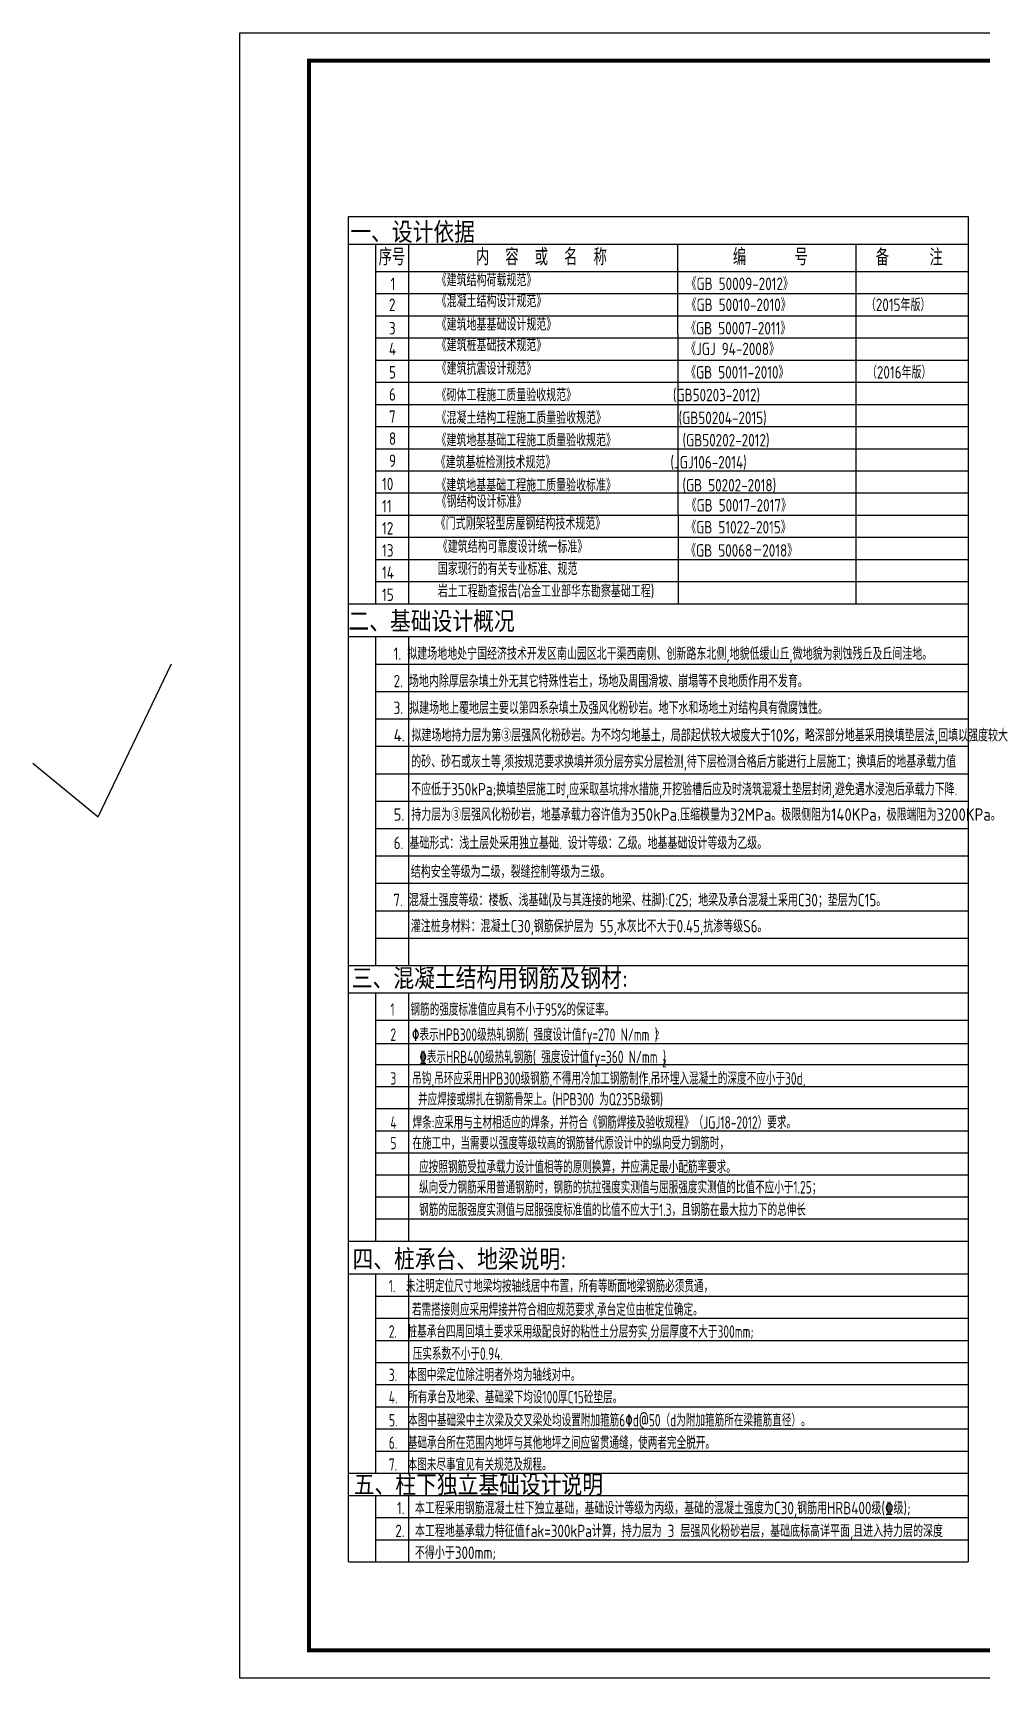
# Model space of a CAD drawing. Extents: x 177291 to 1288761, y 177638 to 322898.
# Drawn here: x 245173 to 269379, y 185824 to 227824 of the extents above; entities that cross this region are included whole.
import ezdxf
from ezdxf.enums import TextEntityAlignment as Align

# ---------------------------------------------------------------- set-up
doc = ezdxf.new("R2010")
doc.units = 0
doc.header["$LTSCALE"] = 1000
for name, color, linetype in [('NUM', 7, 'Continuous'), ('PUB_TEXT', 7, 'Continuous'), ('PUB_TITLE', 4, 'Continuous'), ('TEXT', 7, 'Continuous'), ('TK', 4, 'Continuous')]:
    doc.layers.add(name, color=color, linetype=linetype)
doc.styles.add('_HZTXT', font='tssdeng.shx', dxfattribs={"width": 0.8, "bigfont": 'tssdchn.shx'})
doc.styles.get("Standard").update_dxf_attribs({"font": 'gbenor.shx', "bigfont": 'gbcbig.shx'})
doc.styles.add('TSSD_Norm', font='tssdeng.shx', dxfattribs={"bigfont": 'hztxt.shx'})

msp = doc.modelspace()

# ---------------------------------------------------------------- linework, layer by layer
for p, q in [((246835.03, 207814.84), (248711.32, 211721.26)), ((245173.08, 209182.09), (246835.03, 207814.84))]:
    msp.add_line(p, q)
at = {"layer": 'PUB_TITLE'}
msp.add_lwpolyline([(250455.83, 227824.14), (309920.47, 227824.14), (309920.47, 185824.15), (250455.83, 185824.15)], close=True, dxfattribs=at)
at = {"layer": 'PUB_TITLE', "const_width": 106.06}
msp.add_lwpolyline([(252223.51, 186531.22), (252223.51, 227117.07), (309213.4, 227117.07), (309213.4, 186531.22)], close=True, dxfattribs=at)
at = {"layer": 'TK'}
for p, q in [((253229.01, 188790.21), (253229.01, 223134.29)), ((253229.01, 223134.29), (269048.6, 223134.29)), ((269048.6, 223134.29), (269048.6, 188790.21)), ((253229.01, 222434.71), (269048.6, 222434.71)), ((253928.54, 213250.33), (253928.54, 222434.71)), ((254767.99, 213250.33), (254767.99, 222434.71)), ((261653.8, 213250.33), (261636.13, 222434.71)), ((266189.46, 213250.33), (266189.46, 222434.71)), ((253928.54, 221735.18), (269048.6, 221735.18)), ((253928.54, 221169.52), (269048.6, 221169.52)), ((253928.54, 220603.87), (269048.6, 220603.87)), ((253928.54, 220038.21), (269048.6, 220038.21)), ((253928.54, 219472.55), (269048.6, 219472.55)), ((253928.54, 218906.9), (269048.6, 218906.9)), ((253928.54, 218341.24), (269048.6, 218341.24)), ((253928.54, 217775.58), (269048.6, 217775.58)), ((253928.54, 217209.93), (269048.6, 217209.93)), ((253928.54, 216644.27), (269048.6, 216644.27)), ((253928.54, 216078.61), (269048.6, 216078.61)), ((253928.54, 215512.96), (269048.6, 215512.96)), ((253928.54, 214947.3), (269048.6, 214947.3)), ((253928.54, 214381.64), (269048.6, 214381.64)), ((253928.54, 213815.99), (269048.6, 213815.99)), ((253229.01, 213250.33), (269048.6, 213250.33)), ((253229.01, 212410.75), (269048.6, 212410.75)), ((253928.54, 204015.92), (253928.54, 212410.75)), ((254767.99, 204015.92), (254767.99, 212410.75)), ((253928.54, 211711.21), (269048.6, 211711.21)), ((253928.54, 211011.68), (269048.6, 211011.68)), ((253928.54, 210312.14), (269048.6, 210312.14)), ((253928.54, 209612.61), (269048.6, 209612.61)), ((253928.54, 208913.07), (269048.6, 208913.07)), ((253928.54, 208213.54), (269048.6, 208213.54)), ((253928.54, 207514), (269048.6, 207514)), ((253928.54, 207513.59), (269048.6, 207513.59)), ((253928.54, 206814.06), (269048.6, 206814.06)), ((253928.54, 206114.52), (269048.6, 206114.52)), ((253928.54, 205414.99), (269048.6, 205414.99)), ((253928.54, 205414.99), (269048.6, 205414.99)), ((253928.54, 204715.45), (269048.6, 204715.45)), ((253229.01, 204015.92), (269048.6, 204015.92)), ((253229.01, 203316.38), (269048.6, 203316.38)), ((253928.54, 196981.38), (253928.54, 203316.38)), ((254767.99, 196981.38), (254767.99, 203316.38)), ((253928.54, 202616.85), (269048.6, 202616.85)), ((253928.54, 202021.53), (269048.6, 202021.53)), ((253928.54, 201489.75), (269048.6, 201489.75)), ((253928.54, 200927.93), (269048.6, 200927.93)), ((253928.54, 200362.66), (269048.6, 200362.66)), ((253928.54, 199799.11), (269048.6, 199799.11)), ((253928.54, 199235.57), (269048.6, 199235.57)), ((253928.54, 198672.02), (269048.6, 198672.02)), ((253928.54, 198108.47), (269048.6, 198108.47)), ((253928.54, 197544.92), (269048.6, 197544.92)), ((253229.01, 196981.38), (269048.6, 196981.38)), ((253229.01, 196143.75), (269048.6, 196143.75)), ((253928.54, 191052.84), (253928.54, 196143.75)), ((254767.99, 191052.84), (254767.99, 196143.75)), ((253928.54, 195578.09), (269048.6, 195578.09)), ((253928.54, 195012.43), (269048.6, 195012.43)), ((253928.54, 194446.78), (269048.6, 194446.78)), ((253928.54, 193881.12), (269048.6, 193881.12)), ((253928.54, 193315.46), (269048.6, 193315.46)), ((253928.54, 192749.81), (269048.6, 192749.81)), ((253928.54, 192184.15), (269048.6, 192184.15)), ((253928.54, 191618.49), (269048.6, 191618.49)), ((253229.01, 191052.84), (269048.6, 191052.84)), ((253229.01, 190487.18), (269048.6, 190487.18)), ((253928.54, 188790.21), (253928.54, 190487.18)), ((254767.99, 188790.21), (254767.99, 190487.18)), ((253928.54, 189921.52), (269048.6, 189921.52)), ((253928.54, 189355.87), (269048.6, 189355.87)), ((253229.01, 188790.21), (269048.6, 188790.21))]:
    msp.add_line(p, q, dxfattribs=at)

# ---------------------------------------------------------------- texts
at = {"layer": 'NUM', "style": 'TSSD_Norm', "width": 0.8}
for s, height, p in [('序号', 424.242, (254000.72, 221891.55)), ('内  容  或  名  称', 424.2424, (256481.39, 221891.55)), ('编      号', 424.242, (263042.84, 221891.55)), ('备     注', 424.242, (266690.75, 221880.95)), ('1', 318.18, (254303.14, 221259.72)), ('《GB 50009-2012》', 318.1818, (261859.2, 221259.72)), ('2', 318.18, (254263.33, 220723.3)), ('《GB 50010-2010》', 318.1818, (261859.2, 220723.3)), ('（2015年版）    ', 318.1818, (266436.82, 220723.3)), ('3', 318.18, (254263.33, 220126.68)), ('《GB 50007-2011》', 318.1818, (261847.31, 220126.68)), ('4', 318.18, (254263.33, 219597.7)), ('《JGJ 94-2008》', 318.1818, (261847.31, 219597.7)), ('5', 318.18, (254263.33, 218999.73)), ('《GB 50011-2010》', 318.1818, (261847.31, 218999.73)), ('（2016年版）    ', 318.1818, (266463.95, 218999.73)), ('6', 318.18, (254263.33, 218435.95)), ('《砌体工程施工质量验收规范》                (GB50203-2012)', 318.1818, (255475.83, 218420.16)), ('7', 318.18, (254263.33, 217868.49)), ('《混凝土结构工程施工质量验收规范》            (GB50204-2015)', 318.1818, (255475.83, 217837.23)), ('8', 318.18, (254263.33, 217308.43)), ('《建筑地基基础工程施工质量验收规范》           (GB50202-2012)', 318.1818, (255475.83, 217267.5)), ('9', 318.18, (254263.33, 216742.77)), ('《建筑基桩检测技术规范》                   (JGJ106-2014)', 318.1818, (255457.55, 216704.6)), ('10', 318.182, (254086.42, 216149.93)), ('《建筑地基基础工程施工质量验收标准》           (GB 50202-2018)', 318.1818, (255473.28, 216118.04)), ('11', 318.182, (254086.42, 215584.28)), ('12', 318.182, (254086.42, 215018.62)), ('13', 318.182, (254086.42, 214452.97)), ('14', 318.182, (254086.42, 213887.31)), ('15', 318.182, (254086.42, 213321.65)), ('结构安全等级为二级，裂缝控制等级为三级。', 318.1818, (254821.19, 206251.95)), ('7. 混凝土强度等级：楼板、浅基础(及与其连接的地梁、柱脚):C25; 地梁及承台混凝土采用C30；垫层为C15。 ', 318.1818, (254373.49, 205527.92))]:
    msp.add_text(s, height=height, dxfattribs=at).set_placement(p)
for s, height, p in [('《建筑结构荷载规范》', 318.182, (255480.57, 221259.72)), ('《混凝土结构设计规范》', 318.1818, (255480.57, 220723.3)), ('《建筑地基基础设计规范》', 318.1818, (255480.57, 220126.68)), ('《建筑桩基础技术规范》', 318.1818, (255480.57, 219597.7)), ('《建筑抗震设计规范》', 318.182, (255480.57, 218999.73)), ('《钢结构设计标准》', 318.182, (255480.57, 215605.87)), ('《门式刚架轻型房屋钢结构技术规范》', 318.1818, (255457.51, 215045.8)), ('《建筑结构可靠度设计统一标准》', 318.1818, (255509.74, 214452.97)), ('国家现行的有关专业标准、规范', 318.1818, (255509.74, 213887.31)), ('岩土工程勘查报告(冶金工业部华东勘察基础工程)', 318.1818, (255509.74, 213321.65))]:
    msp.add_text(s, height=height, dxfattribs=at).set_placement(p, align=Align.BOTTOM_LEFT)
at = {"layer": 'NUM', "color": 1, "style": 'TSSD_Norm', "width": 0.8}
for s, p in [('《GB 50017-2017》', (261859.2, 215605.87)), ('《GB 51022-2015》', (261850.96, 215045.8)), ('《GB 50068－2018》', (261847.31, 214452.97)), ('6. 基础形式：浅土层处采用独立基础. 设计等级：乙级。地基基础设计等级为乙级。', (254382.48, 206985.16))]:
    msp.add_text(s, height=318.1818, dxfattribs=at).set_placement(p)
at = {"layer": 'NUM', "color": 3, "style": 'TSSD_Norm', "width": 0.8}
for s, p in [('1. 拟建场地地处宁国经济技术开发区南山园区北干渠西南侧、创新路东北侧,地貌低缓山丘,微地貌为剥蚀残丘及丘间洼地。', (254382.48, 211818.32)), ('2. 场地内除厚层杂填土外无其它特殊性岩土，场地及周围滑坡、崩塌等不良地质作用不发育。', (254382.48, 211118.78)), ('3. 拟建场地上覆地层主要以第四系杂填土及强风化粉砂岩。地下水和场地土对结构具有微腐蚀性。', (254382.48, 210435.33))]:
    msp.add_text(s, height=318.1818, dxfattribs=at).set_placement(p)
at = {"layer": 'NUM', "color": 2}
msp.add_text('4. 拟建场地持力层为第③层强风化粉砂岩。为不均匀地基土，局部起伏较大坡度大于10%%%，略深部分地基采用换填垫层法,回填以强度较大', height=318.1818, dxfattribs=at).set_placement((254382.48, 209733.82))
at = {"layer": 'NUM', "color": 1}
msp.add_text('5. 持力层为③层强风化粉砂岩，地基承载力容许值为350kPa.压缩模量为32MPa。极限侧阻为140KPa，极限端阻为3200KPa。', height=318.1818, dxfattribs=at).set_placement((254382.48, 207710.15))
at = {"layer": 'PUB_TEXT', "color": 2, "style": '_HZTXT', "width": 0.8}
for s, p in [('的砂、砂石或灰土等,须按规范要求换填并须分层夯实分层检测,待下层检测合格后方能进行上层施工；换填后的地基承载力值', (254830.19, 209063.65)), ('不应低于350kPa;换填垫层施工时,应采取基坑排水措施,开挖验槽后应及时浇筑混凝土垫层封闭,避免遇水浸泡后承载力下降.', (254830.19, 208358.24))]:
    msp.add_text(s, height=318.1818, dxfattribs=at).set_placement(p)
at = {"layer": 'PUB_TEXT', "style": '_HZTXT', "width": 0.8}
msp.add_text('灌注桩身材料：混凝土C30,钢筋保护层为 55,水灰比不大于0.45,抗渗等级S6。', height=318.1818, dxfattribs=at).set_placement((254821.19, 204861.69))
for s, p in [('1.', (254662.92, 190165.74)), ('2.', (254662.92, 189581.56))]:
    msp.add_text(s, height=318.182, dxfattribs=at).set_placement(p, align=Align.MIDDLE_RIGHT)
for s, height, p in [('本工程采用钢筋混凝土柱下独立基础，基础设计等级为丙级，基础的混凝土强度为C30,钢筋用HRB400级(\x84级);', 318.1818, (254925.29, 190165.74)), ('本工程地基承载力特征值fak=300kPa计算，持力层为 3 层强风化粉砂岩层，基础底标高详平面,且进入持力层的深度', 318.1818, (254925.29, 189581.56)), ('不得小于300mm;', 318.182, (254925.29, 189025.99))]:
    msp.add_text(s, height=height, dxfattribs=at).set_placement(p, align=Align.MIDDLE_LEFT)
at = {"layer": 'TEXT', "color": 3, "style": 'TSSD_Norm'}
for s, p in [('一、设计依据', (253275.95, 222464.85)), ('二、基础设计概况', (253229.01, 212528.4)), ('三、混凝土结构用钢筋及钢材:', (253313.41, 203414.31)), ('四、桩承台、地梁说明:', (253331.96, 196240.94)), ('五、柱下独立基础设计说明', (253363.37, 190487.18))]:
    msp.add_text(s, height=530.303, dxfattribs=at).set_placement(p)
at = {"layer": 'TEXT', "style": 'TSSD_Norm', "width": 0.7}
for s, height, p in [('1   钢筋的强度标准值应具有不小于95%%%的保证率。', 318.1818, (254300.24, 202735.11)), ('2   %%130表示HPB300级热轧钢筋( 强度设计值fy=270 N/mm )', 318.1818, (254300.24, 202091.31)), ('2', 212.12, (261055.2, 202140.31)), ('%%132表示HRB400级热轧钢筋( 强度设计值fy=360 N/mm )', 318.1818, (255038.85, 201521.02)), ('2', 212.12, (261244.2, 201419.27)), ('3   吊钩,吊环应采用HPB300级钢筋,不得用冷加工钢筋制作.吊环埋入混凝土的深度不应小于30d,', 318.1818, (254300.24, 200973.26)), ('并应焊接或绑扎在钢筋骨架上。(HPB300 为Q235B级钢)', 318.1818, (255004.21, 200442.12)), ('4   焊条:应采用与主材相适应的焊条，并符合《钢筋焊接及验收规程》（JGJ18-2012）要求。', 318.1818, (254300.24, 199849.52)), ('5   在施工中，当需要以强度等级较高的钢筋替代原设计中的纵向受力钢筋时，', 318.1818, (254300.24, 199323.23)), ('应按照钢筋受拉承载力设计值相等的原则换算，并应满足最小配筋率要求。', 318.1818, (255033.67, 198714.93)), ('纵向受力钢筋采用普通钢筋时，钢筋的抗拉强度实测值与屈服强度实测值的比值不应小于1.25；', 318.1818, (255033.67, 198194.32)), ('钢筋的屈服强度实测值与屈服强度标准值的比值不应大于1.3，且钢筋在最大拉力下的总伸长', 318.1818, (255033.67, 197620.42)), ('1.  未注明定位尺寸地梁均按轴线居中布置，所有等断面地梁钢筋必须贯通，', 318.1818, (254258.89, 195673.93)), ('若需搭接则应采用焊接并符合相应规范要求,承台定位由桩定位确定。', 318.1818, (254848.41, 195073.84)), ('2.  桩基承台四周回填土要求采用级配良好的粘性土分层夯实,分层厚度不大于300mm; ', 318.1818, (254258.89, 194511.9)), ('压实系数不小于0.94.', 318.1818, (254871.02, 193946.59)), ('3.  本图中梁定位除注明者外均为轴线对中。', 318.1818, (254258.89, 193404.68)), ('4.  所有承台及地梁、基础梁下均设100厚C15砼垫层。', 318.1818, (254258.89, 192837.66)), ('5.  本图中基础梁中主次梁及交叉梁处均设置附加箍筋6%%130d@50（d为附加箍筋所在梁箍筋直径）。', 318.1818, (254263.71, 192247.69)), ('6.  基础承台所在范围内地坪与其他地坪之间应留贯通缝，使两者完全脱开。', 318.1818, (254258.89, 191674.4)), ('7.  本图未尽事宜见有关规范及规程。', 318.1818, (254258.89, 191116.71))]:
    msp.add_text(s, height=height, dxfattribs=at).set_placement(p)

doc.saveas('drawing.dxf')
